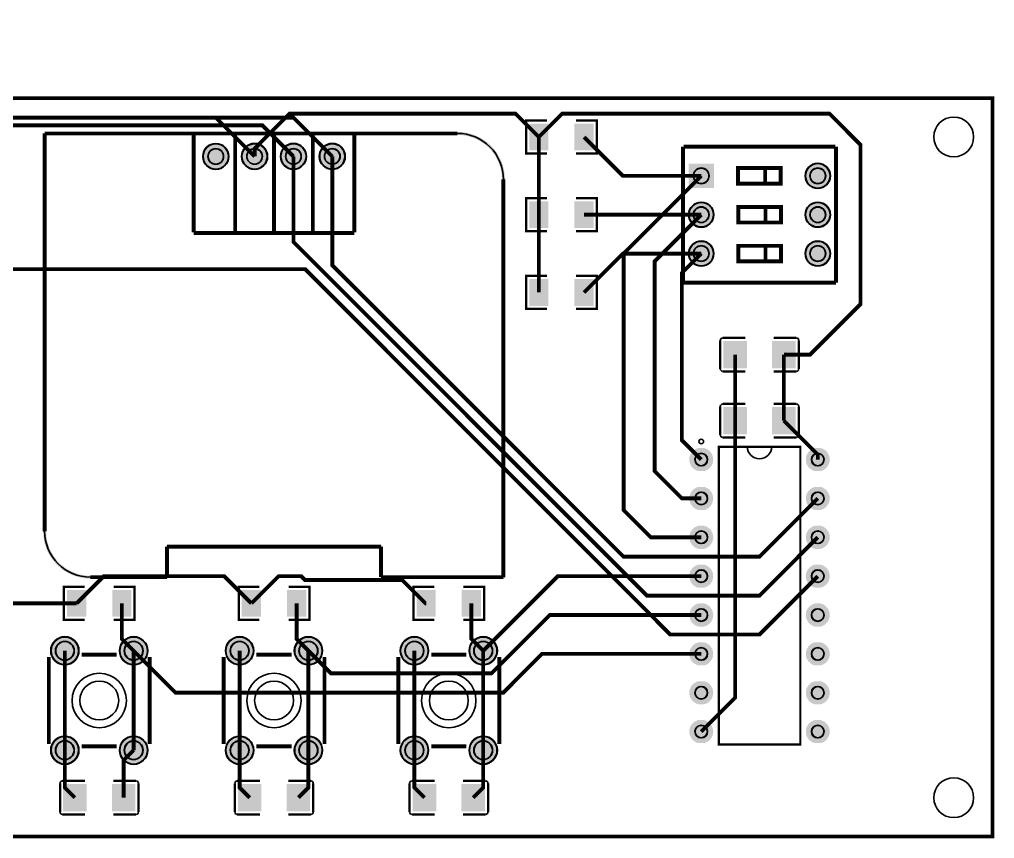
# Model space of a CAD drawing. Header units: millimetres. Extents: x -0.1 to 96.6, y -48.4 to 5.1.
# Drawn here: x 32.9 to 96.6, y -48.4 to 5.1 of the extents above; entities that cross this region are included whole.
import ezdxf

# ---------------------------------------------------------------- set-up
doc = ezdxf.new("R2010")
doc.units = ezdxf.units.MM
for name, color, linetype, true_color in [('BoardOutLine', 7, 'Continuous', 0xff00ff), ('BottomLayer', 7, 'Continuous', 0x0000ff), ('BottomSolderMaskLayer', 7, 'Continuous', 0xaa00ff), ('Document', 7, 'Continuous', 0xffffff), ('Multi-Layer', 7, 'Continuous', 0xc0c0c0), ('TopLayer', 7, 'Continuous', 0xff0000), ('TopPasteMaskLayer', 7, 'Continuous', 0x808080), ('TopSilkLayer', 7, 'Continuous', 0xffcc00), ('TopSolderMaskLayer', 7, 'Continuous', 0x800080)]:
    doc.layers.add(name, color=color, linetype=linetype, true_color=true_color)

msp = doc.modelspace()

# ---------------------------------------------------------------- hatches: boundary and pattern name
at = {"layer": 'BottomSolderMaskLayer'}
for points in [[(44.87, -3.811, 1), (46.57, -3.811, 1)], [(47.41, -3.809, 1), (49.111, -3.809, 1)], [(49.95, -3.809, 1), (51.651, -3.809, 1)], [(52.49, -3.809, 1), (54.191, -3.809, 1)], [(76.645, -4.293), (78.295, -4.293), (78.295, -5.867), (76.645, -5.867)], [(84.265, -5.08, 1), (85.916, -5.08, 1)], [(76.645, -7.62, 1), (78.296, -7.62, 1)], [(84.265, -7.62, 1), (85.916, -7.62, 1)], [(76.645, -10.16, 1), (78.296, -10.16, 1)], [(84.265, -10.16, 1), (85.916, -10.16, 1)], [(77.659, -22.867, -0.785398), (77.659, -24.377), (77.281, -24.377, -0.785398), (77.281, -22.867)], [(85.279, -22.867, -0.785398), (85.279, -24.377), (84.901, -24.377, -0.785398), (84.901, -22.867)], [(77.659, -25.407, -0.785398), (77.659, -26.917), (77.281, -26.917, -0.785398), (77.281, -25.407)], [(85.279, -25.407, -0.785398), (85.279, -26.917), (84.901, -26.917, -0.785398), (84.901, -25.407)], [(77.659, -27.947, -0.785398), (77.659, -29.457), (77.281, -29.457, -0.785398), (77.281, -27.947)], [(85.279, -27.947, -0.785398), (85.279, -29.457), (84.901, -29.457, -0.785398), (84.901, -27.947)], [(77.659, -30.487, -0.785398), (77.659, -31.997), (77.281, -31.997, -0.785398), (77.281, -30.487)], [(85.279, -30.487, -0.785398), (85.279, -31.997), (84.901, -31.997, -0.785398), (84.901, -30.487)], [(77.659, -33.027, -0.785398), (77.659, -34.537), (77.281, -34.537, -0.785398), (77.281, -33.027)], [(85.279, -33.027, -0.785398), (85.279, -34.537), (84.901, -34.537, -0.785398), (84.901, -33.027)], [(34.925, -36.12, 1), (36.776, -36.12, 1)], [(39.425, -36.12, 1), (41.275, -36.12, 1)], [(46.355, -36.12, 1), (48.206, -36.12, 1)], [(50.855, -36.12, 1), (52.705, -36.12, 1)], [(57.785, -36.12, 1), (59.636, -36.12, 1)], [(62.285, -36.12, 1), (64.135, -36.12, 1)], [(77.659, -35.567, -0.785398), (77.659, -37.077), (77.281, -37.077, -0.785398), (77.281, -35.567)], [(85.279, -35.567, -0.785398), (85.279, -37.077), (84.901, -37.077, -0.785398), (84.901, -35.567)], [(77.659, -38.107, -0.785398), (77.659, -39.617), (77.281, -39.617, -0.785398), (77.281, -38.107)], [(85.279, -38.107, -0.785398), (85.279, -39.617), (84.901, -39.617, -0.785398), (84.901, -38.107)], [(77.659, -40.647, -0.785398), (77.659, -42.157), (77.281, -42.157, -0.785398), (77.281, -40.647)], [(85.279, -40.647, -0.785398), (85.279, -42.157), (84.901, -42.157, -0.785398), (84.901, -40.647)], [(34.925, -42.62, 1), (36.776, -42.62, 1)], [(39.425, -42.62, 1), (41.275, -42.62, 1)], [(46.355, -42.62, 1), (48.206, -42.62, 1)], [(50.855, -42.62, 1), (52.705, -42.62, 1)], [(57.785, -42.62, 1), (59.636, -42.62, 1)], [(62.285, -42.62, 1), (64.135, -42.62, 1)]]:
    msp.add_hatch(color=256, dxfattribs=at).paths.add_polyline_path(points)
at = {"layer": 'Document'}
for points in [[(34.43, -2.309), (34.43, -28.31), (34.431, -28.39), (34.434, -28.47), (34.439, -28.549), (34.446, -28.629), (34.456, -28.708), (34.467, -28.787), (34.48, -28.866), (34.496, -28.944), (34.513, -29.022), (34.532, -29.099), (34.554, -29.176), (34.577, -29.253), (34.602, -29.328), (34.629, -29.404), (34.658, -29.478), (34.689, -29.551), (34.722, -29.624), (34.757, -29.696), (34.794, -29.767), (34.832, -29.837), (34.872, -29.906), (34.914, -29.974), (34.958, -30.041), (35.003, -30.106), (35.05, -30.171), (35.099, -30.234), (35.15, -30.296), (35.201, -30.356), (35.255, -30.416), (35.31, -30.474), (35.366, -30.53), (35.424, -30.585), (35.484, -30.639), (35.544, -30.69), (35.606, -30.741), (35.669, -30.79), (35.734, -30.837), (35.799, -30.882), (35.866, -30.926), (35.934, -30.968), (36.003, -31.008), (36.073, -31.046), (36.144, -31.083), (36.216, -31.118), (36.289, -31.151), (36.362, -31.182), (36.436, -31.211), (36.512, -31.238), (36.587, -31.263), (36.664, -31.286), (36.741, -31.308), (36.818, -31.327), (36.896, -31.344), (36.974, -31.36), (37.053, -31.373), (37.132, -31.384), (37.211, -31.394), (37.291, -31.401), (37.37, -31.406), (37.45, -31.409), (37.53, -31.41), (42.53, -31.41), (42.544, -31.409), (42.558, -31.406), (42.572, -31.401), (42.584, -31.394), (42.595, -31.386), (42.606, -31.375), (42.614, -31.364), (42.621, -31.352), (42.626, -31.338), (42.629, -31.324), (42.63, -31.31), (42.63, -29.41), (56.43, -29.41), (56.43, -31.31), (56.431, -31.324), (56.434, -31.338), (56.439, -31.352), (56.446, -31.364), (56.454, -31.375), (56.465, -31.386), (56.476, -31.394), (56.488, -31.401), (56.502, -31.406), (56.516, -31.409), (56.53, -31.41), (64.53, -31.41), (64.544, -31.409), (64.558, -31.406), (64.572, -31.401), (64.584, -31.394), (64.595, -31.386), (64.606, -31.375), (64.614, -31.364), (64.621, -31.352), (64.626, -31.338), (64.629, -31.324), (64.63, -31.31), (64.63, -5.81), (64.43, -5.81), (64.43, -31.16), (64.429, -31.171), (64.425, -31.182), (64.419, -31.191), (64.411, -31.199), (64.402, -31.205), (64.391, -31.209), (64.38, -31.21), (56.68, -31.21), (56.669, -31.209), (56.658, -31.205), (56.649, -31.199), (56.641, -31.191), (56.635, -31.182), (56.631, -31.171), (56.63, -31.16), (56.63, -29.31), (56.629, -29.296), (56.626, -29.282), (56.621, -29.268), (56.614, -29.256), (56.606, -29.245), (56.595, -29.234), (56.584, -29.226), (56.572, -29.219), (56.558, -29.214), (56.544, -29.211), (56.53, -29.21), (42.58, -29.21), (42.562, -29.211), (42.544, -29.214), (42.527, -29.22), (42.51, -29.227), (42.495, -29.237), (42.481, -29.248), (42.468, -29.261), (42.457, -29.275), (42.447, -29.29), (42.44, -29.307), (42.434, -29.324), (42.431, -29.342), (42.43, -29.36), (42.43, -31.16), (42.429, -31.171), (42.425, -31.182), (42.419, -31.191), (42.411, -31.199), (42.402, -31.205), (42.391, -31.209), (42.38, -31.21), (37.53, -31.21), (37.453, -31.209), (37.376, -31.206), (37.299, -31.201), (37.222, -31.194), (37.145, -31.184), (37.069, -31.173), (36.993, -31.16), (36.917, -31.144), (36.842, -31.127), (36.767, -31.108), (36.693, -31.087), (36.619, -31.063), (36.546, -31.038), (36.474, -31.011), (36.402, -30.982), (36.332, -30.951), (36.262, -30.918), (36.193, -30.883), (36.125, -30.847), (36.058, -30.809), (35.992, -30.768), (35.927, -30.727), (35.863, -30.683), (35.801, -30.638), (35.739, -30.591), (35.679, -30.543), (35.62, -30.492), (35.563, -30.441), (35.507, -30.388), (35.452, -30.333), (35.399, -30.277), (35.348, -30.22), (35.297, -30.161), (35.249, -30.101), (35.202, -30.039), (35.157, -29.977), (35.113, -29.913), (35.072, -29.848), (35.031, -29.782), (34.993, -29.715), (34.957, -29.647), (34.922, -29.578), (34.889, -29.508), (34.858, -29.438), (34.829, -29.366), (34.802, -29.294), (34.777, -29.221), (34.753, -29.147), (34.732, -29.073), (34.713, -28.998), (34.696, -28.923), (34.68, -28.847), (34.667, -28.771), (34.656, -28.695), (34.646, -28.618), (34.639, -28.541), (34.634, -28.464), (34.631, -28.387), (34.63, -28.31), (34.63, -2.309)], [(34.68, -2.21), (34.68, -2.41), (61.53, -2.41), (61.607, -2.411), (61.684, -2.414), (61.761, -2.419), (61.838, -2.426), (61.915, -2.436), (61.991, -2.447), (62.067, -2.46), (62.143, -2.476), (62.218, -2.493), (62.293, -2.512), (62.367, -2.533), (62.441, -2.557), (62.514, -2.582), (62.586, -2.609), (62.658, -2.638), (62.728, -2.669), (62.798, -2.702), (62.867, -2.737), (62.935, -2.773), (63.002, -2.812), (63.068, -2.852), (63.133, -2.893), (63.197, -2.937), (63.259, -2.982), (63.321, -3.029), (63.381, -3.077), (63.44, -3.128), (63.497, -3.179), (63.553, -3.232), (63.608, -3.287), (63.661, -3.343), (63.712, -3.4), (63.763, -3.459), (63.811, -3.519), (63.858, -3.581), (63.903, -3.643), (63.947, -3.707), (63.988, -3.772), (64.029, -3.838), (64.067, -3.905), (64.103, -3.973), (64.138, -4.042), (64.171, -4.112), (64.202, -4.182), (64.231, -4.254), (64.258, -4.326), (64.283, -4.399), (64.307, -4.473), (64.328, -4.547), (64.347, -4.622), (64.364, -4.697), (64.38, -4.773), (64.393, -4.849), (64.404, -4.925), (64.414, -5.002), (64.421, -5.079), (64.426, -5.156), (64.429, -5.233), (64.43, -5.31), (64.63, -5.31), (64.629, -5.23), (64.626, -5.15), (64.621, -5.071), (64.614, -4.991), (64.604, -4.912), (64.593, -4.833), (64.58, -4.754), (64.564, -4.676), (64.547, -4.598), (64.528, -4.521), (64.506, -4.444), (64.483, -4.367), (64.458, -4.292), (64.431, -4.216), (64.402, -4.142), (64.371, -4.069), (64.338, -3.996), (64.303, -3.924), (64.266, -3.853), (64.228, -3.783), (64.188, -3.714), (64.146, -3.646), (64.102, -3.579), (64.057, -3.514), (64.009, -3.449), (63.961, -3.386), (63.91, -3.324), (63.859, -3.264), (63.805, -3.204), (63.75, -3.146), (63.694, -3.09), (63.636, -3.035), (63.576, -2.981), (63.516, -2.93), (63.454, -2.879), (63.391, -2.831), (63.326, -2.783), (63.261, -2.738), (63.194, -2.694), (63.126, -2.652), (63.057, -2.612), (62.987, -2.574), (62.916, -2.537), (62.844, -2.502), (62.771, -2.469), (62.698, -2.438), (62.624, -2.409), (62.548, -2.382), (62.473, -2.357), (62.396, -2.334), (62.319, -2.312), (62.242, -2.293), (62.164, -2.276), (62.086, -2.26), (62.007, -2.247), (61.928, -2.236), (61.849, -2.226), (61.769, -2.219), (61.69, -2.214), (61.61, -2.211), (61.53, -2.21), (61.48, -2.21), (34.73, -2.21)]]:
    msp.add_hatch(color=256, dxfattribs=at).paths.add_polyline_path(points)
at = {"layer": 'Multi-Layer'}
for points in [[(44.895, -3.811, 1), (46.545, -3.811, 1)], [(47.435, -3.809, 1), (49.085, -3.809, 1)], [(49.975, -3.809, 1), (51.625, -3.809, 1)], [(52.515, -3.809, 1), (54.165, -3.809, 1)], [(76.67, -4.318), (78.27, -4.318), (78.27, -5.842), (76.67, -5.842)], [(84.29, -5.08, 1), (85.89, -5.08, 1)], [(76.67, -7.62, 1), (78.27, -7.62, 1)], [(84.29, -7.62, 1), (85.89, -7.62, 1)], [(76.67, -10.16, 1), (78.27, -10.16, 1)], [(84.29, -10.16, 1), (85.89, -10.16, 1)], [(77.652, -22.892, -0.785398), (77.652, -24.352), (77.287, -24.352, -0.785398), (77.287, -22.892)], [(85.272, -22.892, -0.785398), (85.272, -24.352), (84.907, -24.352, -0.785398), (84.907, -22.892)], [(77.652, -25.432, -0.785398), (77.652, -26.892), (77.287, -26.892, -0.785398), (77.287, -25.432)], [(85.272, -25.432, -0.785398), (85.272, -26.892), (84.907, -26.892, -0.785398), (84.907, -25.432)], [(77.652, -27.972, -0.785398), (77.652, -29.432), (77.287, -29.432, -0.785398), (77.287, -27.972)], [(85.272, -27.972, -0.785398), (85.272, -29.432), (84.907, -29.432, -0.785398), (84.907, -27.972)], [(77.652, -30.512, -0.785398), (77.652, -31.972), (77.287, -31.972, -0.785398), (77.287, -30.512)], [(85.272, -30.512, -0.785398), (85.272, -31.972), (84.907, -31.972, -0.785398), (84.907, -30.512)], [(77.652, -33.052, -0.785398), (77.652, -34.512), (77.287, -34.512, -0.785398), (77.287, -33.052)], [(85.272, -33.052, -0.785398), (85.272, -34.512), (84.907, -34.512, -0.785398), (84.907, -33.052)], [(34.95, -36.12, 1), (36.75, -36.12, 1)], [(39.45, -36.12, 1), (41.25, -36.12, 1)], [(46.38, -36.12, 1), (48.18, -36.12, 1)], [(50.88, -36.12, 1), (52.68, -36.12, 1)], [(57.81, -36.12, 1), (59.61, -36.12, 1)], [(62.31, -36.12, 1), (64.11, -36.12, 1)], [(77.652, -35.592, -0.785398), (77.652, -37.052), (77.287, -37.052, -0.785398), (77.287, -35.592)], [(85.272, -35.592, -0.785398), (85.272, -37.052), (84.907, -37.052, -0.785398), (84.907, -35.592)], [(77.652, -38.132, -0.785398), (77.652, -39.592), (77.287, -39.592, -0.785398), (77.287, -38.132)], [(85.272, -38.132, -0.785398), (85.272, -39.592), (84.907, -39.592, -0.785398), (84.907, -38.132)], [(77.652, -40.672, -0.785398), (77.652, -42.132), (77.287, -42.132, -0.785398), (77.287, -40.672)], [(85.272, -40.672, -0.785398), (85.272, -42.132), (84.907, -42.132, -0.785398), (84.907, -40.672)], [(34.95, -42.62, 1), (36.75, -42.62, 1)], [(39.45, -42.62, 1), (41.25, -42.62, 1)], [(46.38, -42.62, 1), (48.18, -42.62, 1)], [(50.88, -42.62, 1), (52.68, -42.62, 1)], [(57.81, -42.62, 1), (59.61, -42.62, 1)], [(62.31, -42.62, 1), (64.11, -42.62, 1)]]:
    msp.add_hatch(color=256, dxfattribs=at).paths.add_polyline_path(points)
at = {"layer": 'TopLayer'}
for points in [[(67.451, -1.69), (67.451, -3.391), (66.243, -3.391), (66.243, -1.69)], [(69.201, -1.69), (69.201, -3.391), (70.409, -3.391), (70.409, -1.69)], [(67.451, -6.769), (67.451, -8.47), (66.243, -8.47), (66.243, -6.769)], [(69.201, -6.769), (69.201, -8.47), (70.409, -8.47), (70.409, -6.769)], [(67.451, -11.85), (67.451, -13.55), (66.243, -13.55), (66.243, -11.85)], [(69.201, -11.85), (69.201, -13.55), (70.409, -13.55), (70.409, -11.85)], [(80.43, -15.9), (80.43, -17.628), (78.945, -17.628), (78.945, -15.9)], [(82.13, -15.9), (82.13, -17.628), (83.615, -17.628), (83.615, -15.9)], [(80.43, -21.946), (80.43, -20.218), (78.945, -20.218), (78.945, -21.946)], [(82.13, -21.946), (82.13, -20.218), (83.615, -20.218), (83.615, -21.946)], [(37.225, -33.87), (37.225, -32.169), (36.017, -32.169), (36.017, -33.87)], [(38.975, -33.87), (38.975, -32.169), (40.183, -32.169), (40.183, -33.87)], [(48.655, -33.87), (48.655, -32.169), (47.447, -32.169), (47.447, -33.87)], [(50.405, -33.87), (50.405, -32.169), (51.613, -32.169), (51.613, -33.87)], [(60.085, -33.87), (60.085, -32.169), (58.877, -32.169), (58.877, -33.87)], [(61.835, -33.87), (61.835, -32.169), (63.043, -32.169), (63.043, -33.87)], [(37.25, -46.584), (37.25, -44.856), (35.765, -44.856), (35.765, -46.584)], [(38.95, -46.584), (38.95, -44.856), (40.435, -44.856), (40.435, -46.584)], [(48.68, -46.584), (48.68, -44.856), (47.195, -44.856), (47.195, -46.584)], [(50.38, -46.584), (50.38, -44.856), (51.865, -44.856), (51.865, -46.584)], [(60.11, -46.584), (60.11, -44.856), (58.625, -44.856), (58.625, -46.584)], [(61.81, -46.584), (61.81, -44.856), (63.295, -44.856), (63.295, -46.584)]]:
    msp.add_hatch(color=256, dxfattribs=at).paths.add_polyline_path(points)
at = {"layer": 'TopPasteMaskLayer'}
for points in [[(67.451, -1.79), (67.451, -2.151), (67.351, -2.251), (67.14, -2.251), (67.04, -2.351), (67.04, -2.729), (67.14, -2.829), (67.351, -2.829), (67.451, -2.929), (67.451, -3.291), (67.351, -3.391), (66.343, -3.391), (66.243, -3.291), (66.243, -1.79), (66.343, -1.69), (67.351, -1.69)], [(69.201, -1.79), (69.201, -2.151), (69.301, -2.251), (69.512, -2.251), (69.612, -2.351), (69.612, -2.729), (69.512, -2.829), (69.301, -2.829), (69.201, -2.929), (69.201, -3.291), (69.301, -3.391), (70.309, -3.391), (70.409, -3.291), (70.409, -1.79), (70.309, -1.69), (69.301, -1.69)], [(67.451, -6.869), (67.451, -7.231), (67.351, -7.331), (67.14, -7.331), (67.04, -7.431), (67.04, -7.809), (67.14, -7.909), (67.351, -7.909), (67.451, -8.009), (67.451, -8.37), (67.351, -8.47), (66.343, -8.47), (66.243, -8.37), (66.243, -6.869), (66.343, -6.769), (67.351, -6.769)], [(69.201, -6.869), (69.201, -7.231), (69.301, -7.331), (69.512, -7.331), (69.612, -7.431), (69.612, -7.809), (69.512, -7.909), (69.301, -7.909), (69.201, -8.009), (69.201, -8.37), (69.301, -8.47), (70.309, -8.47), (70.409, -8.37), (70.409, -6.869), (70.309, -6.769), (69.301, -6.769)], [(67.451, -11.95), (67.451, -12.311), (67.351, -12.411), (67.14, -12.411), (67.04, -12.511), (67.04, -12.889), (67.14, -12.989), (67.351, -12.989), (67.451, -13.089), (67.451, -13.45), (67.351, -13.55), (66.343, -13.55), (66.243, -13.45), (66.243, -11.95), (66.343, -11.85), (67.351, -11.85)], [(69.201, -11.95), (69.201, -12.311), (69.301, -12.411), (69.512, -12.411), (69.612, -12.511), (69.612, -12.889), (69.512, -12.989), (69.301, -12.989), (69.201, -13.089), (69.201, -13.45), (69.301, -13.55), (70.309, -13.55), (70.409, -13.45), (70.409, -11.95), (70.309, -11.85), (69.301, -11.85)], [(80.43, -16), (80.43, -16.37), (80.33, -16.47), (80.025, -16.47), (79.925, -16.57), (79.925, -16.958), (80.025, -17.058), (80.33, -17.058), (80.43, -17.158), (80.43, -17.528), (80.33, -17.628), (79.045, -17.628), (78.945, -17.528), (78.945, -16), (79.045, -15.9), (80.33, -15.9)], [(82.13, -16), (82.13, -16.37), (82.23, -16.47), (82.535, -16.47), (82.635, -16.57), (82.635, -16.958), (82.535, -17.058), (82.23, -17.058), (82.13, -17.158), (82.13, -17.528), (82.23, -17.628), (83.515, -17.628), (83.615, -17.528), (83.615, -16), (83.515, -15.9), (82.23, -15.9)], [(80.43, -21.846), (80.43, -21.476), (80.33, -21.376), (80.025, -21.376), (79.925, -21.276), (79.925, -20.888), (80.025, -20.788), (80.33, -20.788), (80.43, -20.688), (80.43, -20.318), (80.33, -20.218), (79.045, -20.218), (78.945, -20.318), (78.945, -21.846), (79.045, -21.946), (80.33, -21.946)], [(82.13, -21.846), (82.13, -21.476), (82.23, -21.376), (82.535, -21.376), (82.635, -21.276), (82.635, -20.888), (82.535, -20.788), (82.23, -20.788), (82.13, -20.688), (82.13, -20.318), (82.23, -20.218), (83.515, -20.218), (83.615, -20.318), (83.615, -21.846), (83.515, -21.946), (82.23, -21.946)], [(37.225, -33.77), (37.225, -33.409), (37.125, -33.309), (36.914, -33.309), (36.814, -33.209), (36.814, -32.831), (36.914, -32.731), (37.125, -32.731), (37.225, -32.631), (37.225, -32.269), (37.125, -32.169), (36.117, -32.169), (36.017, -32.269), (36.017, -33.77), (36.117, -33.87), (37.125, -33.87)], [(38.975, -33.77), (38.975, -33.409), (39.075, -33.309), (39.286, -33.309), (39.386, -33.209), (39.386, -32.831), (39.286, -32.731), (39.075, -32.731), (38.975, -32.631), (38.975, -32.269), (39.075, -32.169), (40.083, -32.169), (40.183, -32.269), (40.183, -33.77), (40.083, -33.87), (39.075, -33.87)], [(48.655, -33.77), (48.655, -33.409), (48.555, -33.309), (48.344, -33.309), (48.244, -33.209), (48.244, -32.831), (48.344, -32.731), (48.555, -32.731), (48.655, -32.631), (48.655, -32.269), (48.555, -32.169), (47.547, -32.169), (47.447, -32.269), (47.447, -33.77), (47.547, -33.87), (48.555, -33.87)], [(50.405, -33.77), (50.405, -33.409), (50.505, -33.309), (50.716, -33.309), (50.816, -33.209), (50.816, -32.831), (50.716, -32.731), (50.505, -32.731), (50.405, -32.631), (50.405, -32.269), (50.505, -32.169), (51.513, -32.169), (51.613, -32.269), (51.613, -33.77), (51.513, -33.87), (50.505, -33.87)], [(60.085, -33.77), (60.085, -33.409), (59.985, -33.309), (59.774, -33.309), (59.674, -33.209), (59.674, -32.831), (59.774, -32.731), (59.985, -32.731), (60.085, -32.631), (60.085, -32.269), (59.985, -32.169), (58.977, -32.169), (58.877, -32.269), (58.877, -33.77), (58.977, -33.87), (59.985, -33.87)], [(61.835, -33.77), (61.835, -33.409), (61.935, -33.309), (62.146, -33.309), (62.246, -33.209), (62.246, -32.831), (62.146, -32.731), (61.935, -32.731), (61.835, -32.631), (61.835, -32.269), (61.935, -32.169), (62.943, -32.169), (63.043, -32.269), (63.043, -33.77), (62.943, -33.87), (61.935, -33.87)], [(37.25, -46.484), (37.25, -46.114), (37.15, -46.014), (36.845, -46.014), (36.745, -45.914), (36.745, -45.526), (36.845, -45.426), (37.15, -45.426), (37.25, -45.326), (37.25, -44.956), (37.15, -44.856), (35.865, -44.856), (35.765, -44.956), (35.765, -46.484), (35.865, -46.584), (37.15, -46.584)], [(38.95, -46.484), (38.95, -46.114), (39.05, -46.014), (39.355, -46.014), (39.455, -45.914), (39.455, -45.526), (39.355, -45.426), (39.05, -45.426), (38.95, -45.326), (38.95, -44.956), (39.05, -44.856), (40.335, -44.856), (40.435, -44.956), (40.435, -46.484), (40.335, -46.584), (39.05, -46.584)], [(48.68, -46.484), (48.68, -46.114), (48.58, -46.014), (48.275, -46.014), (48.175, -45.914), (48.175, -45.526), (48.275, -45.426), (48.58, -45.426), (48.68, -45.326), (48.68, -44.956), (48.58, -44.856), (47.295, -44.856), (47.195, -44.956), (47.195, -46.484), (47.295, -46.584), (48.58, -46.584)], [(50.38, -46.484), (50.38, -46.114), (50.48, -46.014), (50.785, -46.014), (50.885, -45.914), (50.885, -45.526), (50.785, -45.426), (50.48, -45.426), (50.38, -45.326), (50.38, -44.956), (50.48, -44.856), (51.765, -44.856), (51.865, -44.956), (51.865, -46.484), (51.765, -46.584), (50.48, -46.584)], [(60.11, -46.484), (60.11, -46.114), (60.01, -46.014), (59.705, -46.014), (59.605, -45.914), (59.605, -45.526), (59.705, -45.426), (60.01, -45.426), (60.11, -45.326), (60.11, -44.956), (60.01, -44.856), (58.725, -44.856), (58.625, -44.956), (58.625, -46.484), (58.725, -46.584), (60.01, -46.584)], [(61.81, -46.484), (61.81, -46.114), (61.91, -46.014), (62.215, -46.014), (62.315, -45.914), (62.315, -45.526), (62.215, -45.426), (61.91, -45.426), (61.81, -45.326), (61.81, -44.956), (61.91, -44.856), (63.195, -44.856), (63.295, -44.956), (63.295, -46.484), (63.195, -46.584), (61.91, -46.584)]]:
    msp.add_hatch(color=256, dxfattribs=at).paths.add_polyline_path(points)
at = {"layer": 'TopSolderMaskLayer'}
for points in [[(67.476, -1.664), (67.476, -3.416), (66.218, -3.416), (66.218, -1.664)], [(69.176, -1.664), (69.176, -3.416), (70.434, -3.416), (70.434, -1.664)], [(44.87, -3.811, 1), (46.57, -3.811, 1)], [(47.41, -3.809, 1), (49.111, -3.809, 1)], [(49.95, -3.809, 1), (51.651, -3.809, 1)], [(52.49, -3.809, 1), (54.191, -3.809, 1)], [(76.645, -4.293), (78.295, -4.293), (78.295, -5.867), (76.645, -5.867)], [(84.265, -5.08, 1), (85.916, -5.08, 1)], [(67.476, -6.744), (67.476, -8.496), (66.218, -8.496), (66.218, -6.744)], [(69.176, -6.744), (69.176, -8.496), (70.434, -8.496), (70.434, -6.744)], [(76.645, -7.62, 1), (78.296, -7.62, 1)], [(84.265, -7.62, 1), (85.916, -7.62, 1)], [(76.645, -10.16, 1), (78.296, -10.16, 1)], [(84.265, -10.16, 1), (85.916, -10.16, 1)], [(67.476, -11.824), (67.476, -13.576), (66.218, -13.576), (66.218, -11.824)], [(69.176, -11.824), (69.176, -13.576), (70.434, -13.576), (70.434, -11.824)], [(80.455, -15.875), (80.455, -17.653), (78.92, -17.653), (78.92, -15.875)], [(82.105, -15.875), (82.105, -17.653), (83.64, -17.653), (83.64, -15.875)], [(80.455, -21.971), (80.455, -20.193), (78.92, -20.193), (78.92, -21.971)], [(82.105, -21.971), (82.105, -20.193), (83.64, -20.193), (83.64, -21.971)], [(77.659, -22.867, -0.785398), (77.659, -24.377), (77.281, -24.377, -0.785398), (77.281, -22.867)], [(85.279, -22.867, -0.785398), (85.279, -24.377), (84.901, -24.377, -0.785398), (84.901, -22.867)], [(77.659, -25.407, -0.785398), (77.659, -26.917), (77.281, -26.917, -0.785398), (77.281, -25.407)], [(85.279, -25.407, -0.785398), (85.279, -26.917), (84.901, -26.917, -0.785398), (84.901, -25.407)], [(77.659, -27.947, -0.785398), (77.659, -29.457), (77.281, -29.457, -0.785398), (77.281, -27.947)], [(85.279, -27.947, -0.785398), (85.279, -29.457), (84.901, -29.457, -0.785398), (84.901, -27.947)], [(77.659, -30.487, -0.785398), (77.659, -31.997), (77.281, -31.997, -0.785398), (77.281, -30.487)], [(85.279, -30.487, -0.785398), (85.279, -31.997), (84.901, -31.997, -0.785398), (84.901, -30.487)], [(37.25, -33.896), (37.25, -32.144), (35.992, -32.144), (35.992, -33.896)], [(38.95, -33.896), (38.95, -32.144), (40.208, -32.144), (40.208, -33.896)], [(48.68, -33.896), (48.68, -32.144), (47.422, -32.144), (47.422, -33.896)], [(50.38, -33.896), (50.38, -32.144), (51.638, -32.144), (51.638, -33.896)], [(60.11, -33.896), (60.11, -32.144), (58.852, -32.144), (58.852, -33.896)], [(61.81, -33.896), (61.81, -32.144), (63.068, -32.144), (63.068, -33.896)], [(77.659, -33.027, -0.785398), (77.659, -34.537), (77.281, -34.537, -0.785398), (77.281, -33.027)], [(85.279, -33.027, -0.785398), (85.279, -34.537), (84.901, -34.537, -0.785398), (84.901, -33.027)], [(34.925, -36.12, 1), (36.776, -36.12, 1)], [(39.425, -36.12, 1), (41.275, -36.12, 1)], [(46.355, -36.12, 1), (48.206, -36.12, 1)], [(50.855, -36.12, 1), (52.705, -36.12, 1)], [(57.785, -36.12, 1), (59.636, -36.12, 1)], [(62.285, -36.12, 1), (64.135, -36.12, 1)], [(77.659, -35.567, -0.785398), (77.659, -37.077), (77.281, -37.077, -0.785398), (77.281, -35.567)], [(85.279, -35.567, -0.785398), (85.279, -37.077), (84.901, -37.077, -0.785398), (84.901, -35.567)], [(77.659, -38.107, -0.785398), (77.659, -39.617), (77.281, -39.617, -0.785398), (77.281, -38.107)], [(85.279, -38.107, -0.785398), (85.279, -39.617), (84.901, -39.617, -0.785398), (84.901, -38.107)], [(77.659, -40.647, -0.785398), (77.659, -42.157), (77.281, -42.157, -0.785398), (77.281, -40.647)], [(85.279, -40.647, -0.785398), (85.279, -42.157), (84.901, -42.157, -0.785398), (84.901, -40.647)], [(34.925, -42.62, 1), (36.776, -42.62, 1)], [(39.425, -42.62, 1), (41.275, -42.62, 1)], [(46.355, -42.62, 1), (48.206, -42.62, 1)], [(50.855, -42.62, 1), (52.705, -42.62, 1)], [(57.785, -42.62, 1), (59.636, -42.62, 1)], [(62.285, -42.62, 1), (64.135, -42.62, 1)], [(37.275, -46.609), (37.275, -44.831), (35.74, -44.831), (35.74, -46.609)], [(38.925, -46.609), (38.925, -44.831), (40.46, -44.831), (40.46, -46.609)], [(48.705, -46.609), (48.705, -44.831), (47.17, -44.831), (47.17, -46.609)], [(50.355, -46.609), (50.355, -44.831), (51.89, -44.831), (51.89, -46.609)], [(60.135, -46.609), (60.135, -44.831), (58.6, -44.831), (58.6, -46.609)], [(61.785, -46.609), (61.785, -44.831), (63.32, -44.831), (63.32, -46.609)]]:
    msp.add_hatch(color=256, dxfattribs=at).paths.add_polyline_path(points)

# ---------------------------------------------------------------- linework, layer by layer
at = {"layer": 'BoardOutLine', "const_width": 0.254}
msp.add_lwpolyline([(0, 0), (0.254, 0), (0.282, 0), (96.52, 0), (96.52, -48.26), (0, -48.26), (0, -0.16), (0, 0)], dxfattribs=at)
at = {"layer": 'BottomLayer', "const_width": 0.254}
for points in [[(53.34, -3.809), (50.801, -1.27), (23.622, -1.27), (21.844, -3.048), (21.844, -3.81)], [(50.8, -3.81), (48.768, -1.778), (26.416, -1.778), (24.384, -3.81)], [(85.09, -28.702), (81.28, -32.512), (73.914, -32.512), (50.8, -9.398), (50.8, -3.81)], [(85.09, -26.162), (81.28, -29.972), (72.39, -29.972), (53.34, -10.922), (53.34, -3.809)], [(77.47, -5.08), (72.39, -10.16), (72.39, -26.924), (74.168, -28.702), (77.47, -28.702)], [(77.47, -7.62), (74.422, -10.668), (74.422, -24.384), (76.2, -26.162), (77.47, -26.162)], [(77.47, -10.16), (76.2, -11.43), (76.2, -22.352), (77.47, -23.622)], [(85.09, -31.242), (81.28, -35.052), (75.438, -35.052), (51.562, -11.176), (28.448, -11.176), (26.924, -12.7)], [(35.85, -42.62), (35.85, -36.12)], [(40.35, -36.12), (40.35, -42.62)], [(47.28, -42.62), (47.28, -36.12)], [(51.78, -36.12), (51.78, -42.62)], [(58.71, -42.62), (58.71, -36.12)], [(63.21, -36.12), (63.21, -42.62)]]:
    msp.add_lwpolyline(points, dxfattribs=at)
at = {"layer": 'BottomSolderMaskLayer'}
for centre, radius in [((45.72, -3.811), 0.85), ((48.26, -3.809), 0.85), ((50.8, -3.809), 0.85), ((53.34, -3.809), 0.85), ((45.72, -3.811), 0.515), ((48.26, -3.808), 0.515), ((50.8, -3.808), 0.515), ((53.34, -3.808), 0.515), ((85.09, -5.08), 0.825), ((77.47, -5.08), 0.516), ((85.09, -5.08), 0.516), ((77.47, -7.62), 0.825), ((85.09, -7.62), 0.825), ((77.47, -7.62), 0.516), ((85.09, -7.62), 0.516), ((77.47, -10.16), 0.825), ((85.09, -10.16), 0.825), ((77.47, -10.16), 0.516), ((85.09, -10.16), 0.516), ((77.47, -23.622), 0.414), ((85.09, -23.622), 0.414), ((77.47, -26.162), 0.414), ((85.09, -26.162), 0.414), ((77.47, -28.702), 0.414), ((85.09, -28.702), 0.414), ((77.47, -31.242), 0.414), ((85.09, -31.242), 0.414), ((77.47, -33.782), 0.414), ((85.09, -33.782), 0.414), ((35.85, -36.12), 0.925), ((35.85, -36.12), 0.617), ((40.35, -36.12), 0.925), ((40.35, -36.12), 0.617), ((47.28, -36.12), 0.925), ((47.28, -36.12), 0.617), ((51.78, -36.12), 0.925), ((51.78, -36.12), 0.617), ((58.71, -36.12), 0.925), ((58.71, -36.12), 0.617), ((63.21, -36.12), 0.925), ((63.21, -36.12), 0.617), ((77.47, -36.322), 0.414), ((85.09, -36.322), 0.414), ((77.47, -38.862), 0.414), ((85.09, -38.862), 0.414), ((77.47, -41.402), 0.414), ((85.09, -41.402), 0.414), ((35.85, -42.62), 0.925), ((35.85, -42.62), 0.617), ((40.35, -42.62), 0.925), ((40.35, -42.62), 0.617), ((47.28, -42.62), 0.925), ((47.28, -42.62), 0.617), ((51.78, -42.62), 0.925), ((51.78, -42.62), 0.617), ((58.71, -42.62), 0.925), ((58.71, -42.62), 0.617), ((63.21, -42.62), 0.925), ((63.21, -42.62), 0.617)]:
    msp.add_circle(centre, radius, dxfattribs=at)
at = {"layer": 'Document'}
msp.add_circle((77.47, -22.44), 0.15, dxfattribs=at)
at = {"layer": 'Multi-Layer'}
for centre, radius in [((93.98, -2.54), 1.3), ((45.72, -3.811), 0.825), ((48.26, -3.809), 0.825), ((50.8, -3.809), 0.825), ((53.34, -3.809), 0.825), ((45.72, -3.811), 0.5), ((48.26, -3.808), 0.5), ((50.8, -3.808), 0.5), ((53.34, -3.808), 0.5), ((85.09, -5.08), 0.8), ((77.47, -5.08), 0.5), ((85.09, -5.08), 0.5), ((77.47, -7.62), 0.8), ((85.09, -7.62), 0.8), ((77.47, -7.62), 0.5), ((85.09, -7.62), 0.5), ((77.47, -10.16), 0.8), ((85.09, -10.16), 0.8), ((77.47, -10.16), 0.5), ((85.09, -10.16), 0.5), ((77.47, -23.622), 0.4), ((85.09, -23.622), 0.4), ((77.47, -26.162), 0.4), ((85.09, -26.162), 0.4), ((77.47, -28.702), 0.4), ((85.09, -28.702), 0.4), ((77.47, -31.242), 0.4), ((85.09, -31.242), 0.4), ((77.47, -33.782), 0.4), ((85.09, -33.782), 0.4), ((35.85, -36.12), 0.9), ((35.85, -36.12), 0.6), ((40.35, -36.12), 0.9), ((40.35, -36.12), 0.6), ((47.28, -36.12), 0.9), ((47.28, -36.12), 0.6), ((51.78, -36.12), 0.9), ((51.78, -36.12), 0.6), ((58.71, -36.12), 0.9), ((58.71, -36.12), 0.6), ((63.21, -36.12), 0.9), ((63.21, -36.12), 0.6), ((77.47, -36.322), 0.4), ((85.09, -36.322), 0.4), ((77.47, -38.862), 0.4), ((85.09, -38.862), 0.4), ((77.47, -41.402), 0.4), ((85.09, -41.402), 0.4), ((35.85, -42.62), 0.9), ((35.85, -42.62), 0.6), ((40.35, -42.62), 0.9), ((40.35, -42.62), 0.6), ((47.28, -42.62), 0.9), ((47.28, -42.62), 0.6), ((51.78, -42.62), 0.9), ((51.78, -42.62), 0.6), ((58.71, -42.62), 0.9), ((58.71, -42.62), 0.6), ((63.21, -42.62), 0.9), ((63.21, -42.62), 0.6), ((93.98, -45.72), 1.3)]:
    msp.add_circle(centre, radius, dxfattribs=at)
at = {"layer": 'TopLayer', "const_width": 0.254}
for points in [[(48.26, -3.809), (45.721, -1.27), (21.844, -1.27), (19.304, -3.81)], [(48.26, -3.81), (48.26, -3.302), (50.546, -1.016), (65.324, -1.016), (66.848, -2.54)], [(66.847, -2.54), (68.371, -1.016), (85.852, -1.016), (87.884, -3.048), (87.884, -13.462), (84.582, -16.764), (82.873, -16.764)], [(66.847, -2.54), (66.847, -7.62)], [(69.805, -2.54), (72.345, -5.08), (77.47, -5.08)], [(66.847, -7.62), (66.847, -12.7)], [(69.805, -7.62), (77.47, -7.62), (77.47, -7.62)], [(69.805, -12.7), (72.345, -10.16), (77.47, -10.16)], [(79.687, -16.764), (79.687, -21.082)], [(82.873, -16.764), (82.873, -21.082)], [(11.1, -19.304), (11.176, -19.38), (11.176, -30.734), (13.462, -33.02), (36.621, -33.02)], [(79.687, -21.082), (79.687, -39.185), (77.47, -41.402)], [(82.873, -21.082), (85.09, -23.299), (85.09, -23.622)], [(48.051, -33.02), (46.273, -31.242), (38.399, -31.242), (36.621, -33.02)], [(48.051, -33.02), (49.829, -31.242), (51.308, -31.242), (51.562, -31.496), (57.912, -31.496), (59.436, -33.02), (59.481, -33.02)], [(63.21, -36.12), (68.088, -31.242), (77.47, -31.242)], [(40.35, -36.12), (39.579, -35.349), (39.579, -33.02)], [(51.78, -36.12), (51.009, -35.349), (51.009, -33.02)], [(63.21, -36.12), (62.439, -35.349), (62.439, -33.02)], [(51.781, -36.119), (53.251, -37.592), (63.754, -37.592), (67.564, -33.782), (77.47, -33.782)], [(40.351, -36.121), (43.091, -38.862), (64.516, -38.862), (67.056, -36.322), (77.47, -36.322)], [(36.507, -45.72), (35.85, -45.063), (35.85, -42.62)], [(40.35, -42.62), (39.693, -43.277), (39.693, -45.72)], [(47.937, -45.72), (47.28, -45.063), (47.28, -42.62)], [(51.123, -45.72), (51.78, -45.063), (51.78, -42.62)], [(59.367, -45.72), (58.71, -45.063), (58.71, -42.62)], [(62.553, -45.72), (63.21, -45.063), (63.21, -42.62)]]:
    msp.add_lwpolyline(points, dxfattribs=at)
at = {"layer": 'TopSilkLayer'}
for points, const_width in [([(67.375, -1.461), (66.015, -1.461), (66.015, -3.619), (67.375, -3.619)], 0.152), ([(69.277, -1.461), (70.637, -1.461), (70.637, -3.619), (69.277, -3.619)], 0.152), ([(34.531, -2.309), (61.527, -2.309)], 0.254), ([(34.531, -2.309), (34.531, -28.309)], 0.254), ([(44.278, -2.309), (44.278, -8.762)], 0.254), ([(46.987, -8.762), (46.987, -2.412)], 0.254), ([(49.527, -2.309), (49.527, -8.762)], 0.254), ([(52.067, -8.762), (52.067, -2.412)], 0.254), ([(54.777, -8.762), (54.777, -2.307)], 0.254), ([(76.28, -3.175), (76.28, -12.065)], 0.254), ([(76.327, -3.175), (86.233, -3.175)], 0.254), ([(86.28, -3.175), (86.28, -12.065)], 0.254), ([(81.651, -4.572), (81.651, -5.461)], 0.254), ([(64.531, -5.309), (64.531, -31.309)], 0.254), ([(67.375, -6.541), (66.015, -6.541), (66.015, -8.699), (67.375, -8.699)], 0.152), ([(69.277, -6.541), (70.637, -6.541), (70.637, -8.699), (69.277, -8.699)], 0.152), ([(81.671, -7.112), (81.671, -8.001)], 0.254), ([(44.278, -8.809), (52.631, -8.81), (54.777, -8.809)], 0.254), ([(81.671, -9.652), (81.671, -10.541)], 0.254), ([(67.375, -11.621), (66.015, -11.621), (66.015, -13.779), (67.375, -13.779)], 0.152), ([(69.277, -11.621), (70.637, -11.621), (70.637, -13.779), (69.277, -13.779)], 0.152), ([(76.28, -12.065), (86.28, -12.065)], 0.254), ([(78.716, -15.824), (78.716, -17.704)], 0.152), ([(80.354, -15.671), (78.869, -15.671)], 0.152), ([(82.206, -15.671), (83.691, -15.671)], 0.152), ([(83.844, -15.824), (83.844, -17.704)], 0.152), ([(78.869, -17.857), (80.354, -17.857)], 0.152), ([(83.691, -17.857), (82.206, -17.857)], 0.152), ([(78.716, -22.022), (78.716, -20.142)], 0.152), ([(78.869, -19.989), (80.354, -19.989)], 0.152), ([(83.691, -19.989), (82.206, -19.989)], 0.152), ([(83.844, -22.022), (83.844, -20.142)], 0.152), ([(80.354, -22.175), (78.869, -22.175)], 0.152), ([(82.206, -22.175), (83.691, -22.175)], 0.152), ([(42.527, -29.31), (56.527, -29.31)], 0.254), ([(42.527, -31.309), (42.527, -29.31)], 0.254), ([(56.527, -31.308), (56.527, -29.309)], 0.254), ([(37.527, -31.309), (42.527, -31.309)], 0.254), ([(56.527, -31.309), (64.531, -31.309)], 0.254), ([(37.149, -34.099), (35.789, -34.099), (35.789, -31.941), (37.149, -31.941)], 0.152), ([(39.051, -34.099), (40.411, -34.099), (40.411, -31.941), (39.051, -31.941)], 0.152), ([(48.579, -34.099), (47.219, -34.099), (47.219, -31.941), (48.579, -31.941)], 0.152), ([(50.481, -34.099), (51.841, -34.099), (51.841, -31.941), (50.481, -31.941)], 0.152), ([(60.009, -34.099), (58.649, -34.099), (58.649, -31.941), (60.009, -31.941)], 0.152), ([(61.911, -34.099), (63.271, -34.099), (63.271, -31.941), (61.911, -31.941)], 0.152), ([(39.247, -36.37), (36.953, -36.37)], 0.254), ([(50.677, -36.37), (48.383, -36.37)], 0.254), ([(62.107, -36.37), (59.813, -36.37)], 0.254), ([(34.8, -36.536), (34.8, -42.204)], 0.254), ([(41.4, -36.536), (41.4, -42.204)], 0.254), ([(46.23, -36.536), (46.23, -42.204)], 0.254), ([(52.83, -36.536), (52.83, -42.204)], 0.254), ([(57.66, -36.536), (57.66, -42.204)], 0.254), ([(64.26, -36.536), (64.26, -42.204)], 0.254), ([(39.247, -42.37), (36.953, -42.37)], 0.254), ([(50.677, -42.37), (48.383, -42.37)], 0.254), ([(62.107, -42.37), (59.813, -42.37)], 0.254), ([(35.689, -44.627), (37.174, -44.627)], 0.152), ([(40.511, -44.627), (39.026, -44.627)], 0.152), ([(47.119, -44.627), (48.604, -44.627)], 0.152), ([(51.941, -44.627), (50.456, -44.627)], 0.152), ([(58.549, -44.627), (60.034, -44.627)], 0.152), ([(63.371, -44.627), (61.886, -44.627)], 0.152), ([(35.536, -46.66), (35.536, -44.78)], 0.152), ([(40.664, -46.66), (40.664, -44.78)], 0.152), ([(46.966, -46.66), (46.966, -44.78)], 0.152), ([(52.094, -46.66), (52.094, -44.78)], 0.152), ([(58.396, -46.66), (58.396, -44.78)], 0.152), ([(63.524, -46.66), (63.524, -44.78)], 0.152), ([(37.174, -46.813), (35.689, -46.813)], 0.152), ([(39.026, -46.813), (40.511, -46.813)], 0.152), ([(48.604, -46.813), (47.119, -46.813)], 0.152), ([(50.456, -46.813), (51.941, -46.813)], 0.152), ([(60.034, -46.813), (58.549, -46.813)], 0.152), ([(61.886, -46.813), (63.371, -46.813)], 0.152)]:
    msp.add_lwpolyline(points, dxfattribs=dict(at, const_width=const_width))
for points, const_width in [([(79.873, -4.572), (79.873, -5.588), (82.667, -5.588), (82.667, -4.572), (79.873, -4.572)], 0.254), ([(79.893, -7.112), (79.893, -8.128), (82.687, -8.128), (82.687, -7.112), (79.893, -7.112)], 0.254), ([(79.893, -9.652), (79.893, -10.668), (82.687, -10.668), (82.687, -9.652), (79.893, -9.652)], 0.254), ([(78.611, -22.783), (83.949, -22.783), (83.949, -42.241), (78.611, -42.241), (78.611, -22.783)], 0.152)]:
    msp.add_lwpolyline(points, close=True, dxfattribs=dict(at, const_width=const_width))
for centre, radius in [((77.47, -22.44), 0.15), ((38.1, -39.37), 1.778), ((49.53, -39.37), 1.778), ((60.96, -39.37), 1.778), ((38.1, -39.37), 1.27), ((49.53, -39.37), 1.27), ((60.96, -39.37), 1.27)]:
    msp.add_circle(centre, radius, dxfattribs=at)
for centre, radius, start, end in [((61.529, -5.307), 3, 359.95586, 90), ((78.869, -15.824), 0.152, 90, 180), ((83.691, -15.824), 0.152, 0, 90), ((78.869, -17.704), 0.152, 180, 270), ((83.691, -17.704), 0.152, 270, 0), ((78.869, -20.142), 0.152, 90, 180), ((83.691, -20.142), 0.152, 0, 90), ((78.869, -22.022), 0.152, 180, 270), ((83.691, -22.022), 0.152, 270, 360), ((81.28, -22.783), 0.794, 180, 0), ((37.529, -28.309), 3, 180.00582, 270), ((35.689, -44.78), 0.152, 90, 180), ((40.511, -44.78), 0.152, 0, 90), ((47.119, -44.78), 0.152, 90, 180), ((51.941, -44.78), 0.152, 0, 90), ((58.549, -44.78), 0.152, 90, 180), ((63.371, -44.78), 0.152, 0, 90), ((35.689, -46.66), 0.152, 180, 270), ((40.511, -46.66), 0.152, 270, 360), ((47.119, -46.66), 0.152, 180, 270), ((51.941, -46.66), 0.152, 270, 360), ((58.549, -46.66), 0.152, 180, 270), ((63.371, -46.66), 0.152, 270, 360)]:
    msp.add_arc(centre, radius, start, end, dxfattribs=at)
at = {"layer": 'TopSolderMaskLayer'}
for centre, radius in [((45.72, -3.811), 0.85), ((48.26, -3.809), 0.85), ((50.8, -3.809), 0.85), ((53.34, -3.809), 0.85), ((45.72, -3.811), 0.515), ((48.26, -3.808), 0.515), ((50.8, -3.808), 0.515), ((53.34, -3.808), 0.515), ((85.09, -5.08), 0.825), ((77.47, -5.08), 0.516), ((85.09, -5.08), 0.516), ((77.47, -7.62), 0.825), ((85.09, -7.62), 0.825), ((77.47, -7.62), 0.516), ((85.09, -7.62), 0.516), ((77.47, -10.16), 0.825), ((85.09, -10.16), 0.825), ((77.47, -10.16), 0.516), ((85.09, -10.16), 0.516), ((77.47, -23.622), 0.414), ((85.09, -23.622), 0.414), ((77.47, -26.162), 0.414), ((85.09, -26.162), 0.414), ((77.47, -28.702), 0.414), ((85.09, -28.702), 0.414), ((77.47, -31.242), 0.414), ((85.09, -31.242), 0.414), ((77.47, -33.782), 0.414), ((85.09, -33.782), 0.414), ((35.85, -36.12), 0.925), ((35.85, -36.12), 0.617), ((40.35, -36.12), 0.925), ((40.35, -36.12), 0.617), ((47.28, -36.12), 0.925), ((47.28, -36.12), 0.617), ((51.78, -36.12), 0.925), ((51.78, -36.12), 0.617), ((58.71, -36.12), 0.925), ((58.71, -36.12), 0.617), ((63.21, -36.12), 0.925), ((63.21, -36.12), 0.617), ((77.47, -36.322), 0.414), ((85.09, -36.322), 0.414), ((77.47, -38.862), 0.414), ((85.09, -38.862), 0.414), ((77.47, -41.402), 0.414), ((85.09, -41.402), 0.414), ((35.85, -42.62), 0.925), ((35.85, -42.62), 0.617), ((40.35, -42.62), 0.925), ((40.35, -42.62), 0.617), ((47.28, -42.62), 0.925), ((47.28, -42.62), 0.617), ((51.78, -42.62), 0.925), ((51.78, -42.62), 0.617), ((58.71, -42.62), 0.925), ((58.71, -42.62), 0.617), ((63.21, -42.62), 0.925), ((63.21, -42.62), 0.617)]:
    msp.add_circle(centre, radius, dxfattribs=at)

doc.saveas('drawing.dxf')
